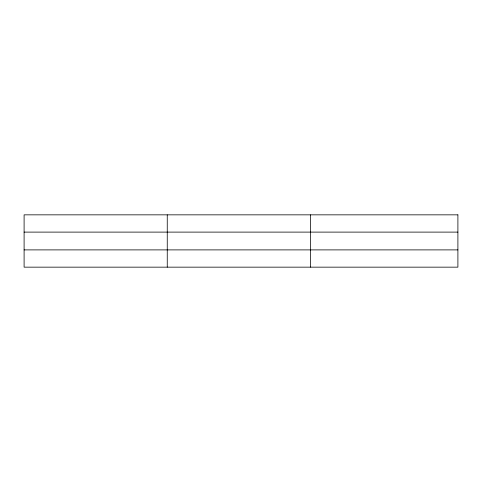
<?xml version="1.0" encoding="UTF-8"?>
<svg xmlns="http://www.w3.org/2000/svg" width="482" height="482" viewBox="0 0 482 482"><rect width="100%" height="100%" fill="white"/><g stroke="black" fill="none" stroke-linecap="round" stroke-linejoin="round"><path stroke-width="0.72" d="M167.254 214.845L167.254 267.155M310.408 214.845L310.408 267.155M24.1 232.107L457.9 232.107M24.1 249.893L457.9 249.893M457.9 214.845L457.9 267.155L24.1 267.155L24.1 214.845L457.9 214.845"/></g></svg>
